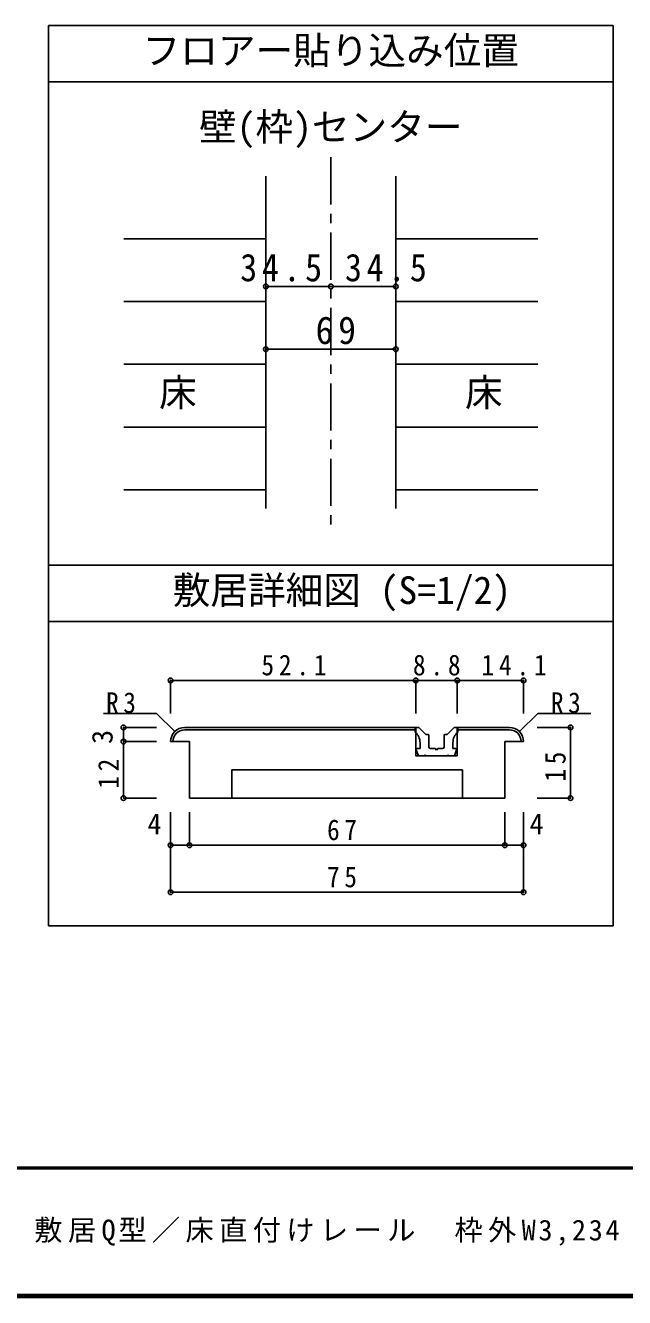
# Model space of a CAD drawing. Units: millimetres, scale not verified, with parts at other scales. Extents: x -973 to 977, y -718 to 696.
# Drawn here: x -414 to -96, y -701 to -26 of the extents above; entities that cross this region are included whole.
import ezdxf
from ezdxf.enums import TextEntityAlignment as Align

# ---------------------------------------------------------------- set-up
doc = ezdxf.new("R2010")
doc.units = ezdxf.units.MM
doc.header["$LTSCALE"] = 5
doc.header["$PDMODE"] = 32
doc.header["$PDSIZE"] = 2.5
doc.linetypes.add('CHAIN1', pattern=[8, 5, -1, 1, -1])
for name, color, linetype in [('0-1_通り芯', 4, 'CHAIN1'), ('0-3_仕上げ', 2, 'Continuous'), ('0-4_枠', 3, 'Continuous'), ('0-A_文字', 3, 'Continuous'), ('0-B_寸法', 7, 'Continuous'), ('1-4_枠', 3, 'Continuous'), ('1-7_金物', 7, 'Continuous'), ('1-B_寸法', 7, 'Continuous'), ('F-1_枠', 6, 'Continuous'), ('F-A_文字', 7, 'Continuous')]:
    doc.layers.add(name, color=color, linetype=linetype)
doc.styles.add('ＭＳ ゴシック', font='')
doc.styles.get('ＭＳ ゴシック').set_extended_font_data('MS Gothic')

msp = doc.modelspace()

# ---------------------------------------------------------------- linework, layer by layer
at = {"layer": '0-1_通り芯'}
msp.add_line((-251.786, -95.5), (-251.786, -292.007), dxfattribs=at)
at = {"layer": '0-3_仕上げ', "color": 4}
for p, q in [((-286.286, -138.801), (-361.786, -138.801)), ((-217.286, -138.801), (-141.786, -138.801)), ((-286.286, -172.103), (-361.786, -172.103)), ((-217.286, -172.103), (-141.786, -172.103)), ((-286.286, -205.404), (-361.786, -205.404)), ((-217.286, -205.404), (-141.786, -205.404)), ((-286.286, -238.706), (-361.786, -238.706)), ((-217.286, -238.706), (-141.786, -238.706)), ((-286.286, -272.007), (-361.786, -272.007)), ((-217.286, -272.007), (-141.786, -272.007))]:
    msp.add_line(p, q, dxfattribs=at)
at = {"layer": '0-4_枠'}
for p, q in [((-286.286, -105.5), (-286.286, -282.007)), ((-217.286, -105.5), (-217.286, -282.007))]:
    msp.add_line(p, q, dxfattribs=at)
at = {"layer": '0-A_文字'}
for p, q in [((-401.786, -25.5), (-401.786, -503.5)), ((-101.786, -25.5), (-401.786, -25.5)), ((-101.786, -25.5), (-101.786, -503.5)), ((-101.786, -55.5), (-401.786, -55.5)), ((-101.786, -312.007), (-401.786, -312.007)), ((-101.786, -342.007), (-401.786, -342.007)), ((-101.786, -503.5), (-401.786, -503.5))]:
    msp.add_line(p, q, dxfattribs=at)
at = {"layer": '0-B_寸法', "color": 4}
for p, q in [((-286.286, -164.062), (-251.786, -164.062)), ((-251.786, -164.062), (-217.286, -164.062)), ((-286.286, -197.363), (-217.286, -197.363))]:
    msp.add_line(p, q, dxfattribs=at)
at = {"layer": '0-B_寸法'}
for p in [(-286.286, -164.062), (-251.786, -164.062), (-217.286, -164.062), (-286.286, -197.363), (-217.286, -197.363)]:
    msp.add_point(p, dxfattribs=at)
at = {"layer": '1-4_枠'}
for p, q in [((-329.417, -398.188), (-206.667, -398.188)), ((-184.667, -398.188), (-184.667, -413.188)), ((-184.667, -398.188), (-156.917, -398.188)), ((-329.417, -399.438), (-206.667, -399.438)), ((-184.667, -399.438), (-156.917, -399.438)), ((-326.917, -405.688), (-336.917, -405.688)), ((-326.917, -435.688), (-326.917, -405.688)), ((-159.417, -405.688), (-149.417, -405.688)), ((-159.417, -435.688), (-159.417, -405.688)), ((-181.917, -435.688), (-181.917, -420.688)), ((-159.417, -435.688), (-326.917, -435.688))]:
    msp.add_line(p, q, dxfattribs=at)
for points in [[(-206.667, -398.188), (-206.667, -413.188), (-184.667, -413.188)], [(-304.417, -435.688), (-304.417, -420.688), (-181.917, -420.688)]]:
    msp.add_lwpolyline(points, dxfattribs=at)
for centre, radius, start, end in [((-329.417, -405.688), 7.5, 90, 180), ((-156.917, -405.688), 7.5, 0, 90), ((-329.417, -405.688), 6.25, 90, 180), ((-156.917, -405.688), 6.25, 0, 90)]:
    msp.add_arc(centre, radius, start, end, dxfattribs=at)
at = {"layer": '1-7_金物'}
for p, q in [((-206.917, -398.189), (-205.56, -398.189)), ((-206.917, -400.689), (-206.917, -398.189)), ((-201.512, -401.719), (-204.676, -398.555)), ((-200.981, -401.939), (-200.167, -401.939)), ((-199.667, -408.688), (-199.667, -402.439)), ((-191.667, -408.688), (-191.667, -402.439)), ((-190.353, -401.939), (-191.167, -401.939)), ((-189.822, -401.719), (-186.658, -398.555)), ((-205.167, -413.188), (-206.382, -410.123)), ((-204.417, -409.438), (-205.917, -409.438)), ((-204.417, -409.438), (-204.417, -406.279)), ((-195.667, -410.188), (-194.917, -409.438)), ((-194.917, -409.438), (-192.417, -409.438)), ((-186.917, -409.438), (-186.917, -406.279)), ((-186.917, -409.438), (-185.417, -409.438)), ((-186.167, -413.188), (-184.952, -410.123)), ((-202.417, -413.188), (-205.167, -413.188)), ((-202.417, -413.188), (-201.917, -412.688)), ((-201.917, -412.688), (-201.417, -413.188)), ((-189.917, -413.188), (-201.417, -413.188)), ((-189.417, -412.688), (-189.917, -413.188)), ((-188.917, -413.188), (-189.417, -412.688)), ((-188.917, -413.188), (-186.167, -413.188))]:
    msp.add_line(p, q, dxfattribs=at)
for points in [[(-184.417, -400.689), (-184.417, -398.189), (-185.774, -398.189)], [(-198.917, -409.438), (-196.417, -409.438), (-195.667, -410.188)]]:
    msp.add_lwpolyline(points, dxfattribs=at)
for centre, radius, start, end in [((-205.56, -399.439), 1.25, 45, 90), ((-185.774, -399.439), 1.25, 90, 135), ((-211.917, -406.279), 7.5, 0, 48.19), ((-200.981, -401.189), 0.75, 225, 270), ((-200.167, -402.439), 0.5, 0, 90), ((-191.167, -402.439), 0.5, 90, 180), ((-190.353, -401.189), 0.75, 270, 315), ((-179.417, -406.279), 7.5, 131.81, 180), ((-205.917, -409.938), 0.5, 90, 201.616), ((-198.917, -408.688), 0.75, 180, 270), ((-192.417, -408.688), 0.75, 270, 0), ((-185.417, -409.938), 0.5, 338.384, 90)]:
    msp.add_arc(centre, radius, start, end, dxfattribs=at)
at = {"layer": '1-B_寸法', "color": 4}
for p, q in [((-336.917, -373.188), (-206.667, -373.188)), ((-336.917, -373.188), (-336.917, -390.688)), ((-206.667, -373.188), (-206.667, -390.688)), ((-206.667, -373.188), (-184.667, -373.188)), ((-184.667, -373.188), (-184.667, -390.688)), ((-184.667, -373.188), (-149.417, -373.188)), ((-149.417, -373.188), (-149.417, -390.688)), ((-151.613, -400.385), (-141.917, -390.688)), ((-141.917, -390.688), (-113.676, -390.688)), ((-361.917, -398.188), (-344.417, -398.188)), ((-124.417, -398.188), (-142.13, -398.188)), ((-124.417, -398.188), (-124.417, -435.688)), ((-361.917, -405.688), (-344.417, -405.688)), ((-124.417, -435.688), (-142.13, -435.688)), ((-336.917, -460.688), (-336.917, -443.188)), ((-326.917, -460.688), (-326.917, -443.188)), ((-159.417, -460.688), (-159.417, -443.188)), ((-149.417, -460.688), (-149.417, -443.188)), ((-336.917, -460.688), (-149.417, -460.688)), ((-336.917, -485.688), (-336.917, -460.688)), ((-149.417, -485.688), (-149.417, -460.688)), ((-336.917, -485.688), (-149.417, -485.688))]:
    msp.add_line(p, q, dxfattribs=at)
for points in [[(-334.72, -400.385), (-344.417, -390.688), (-372.454, -390.688)], [(-361.917, -398.188), (-361.917, -435.688), (-344.417, -435.688)]]:
    msp.add_lwpolyline(points, dxfattribs=at)
at = {"layer": '1-B_寸法'}
for p in [(-336.917, -373.188), (-206.667, -373.188), (-184.667, -373.188), (-149.417, -373.188), (-361.917, -398.188), (-124.417, -398.188), (-361.917, -405.688), (-361.917, -435.688), (-124.417, -435.688), (-336.917, -460.688), (-326.917, -460.688), (-159.417, -460.688), (-149.417, -460.688), (-336.917, -485.688), (-149.417, -485.688)]:
    msp.add_point(p, dxfattribs=at)
at = {"layer": 'F-1_枠'}
for p, q in [((976.653, -631.667), (-973.347, -631.667)), ((976.653, -632.5), (-973.347, -632.5)), ((976.653, -699.167), (-973.347, -699.167)), ((976.653, -700), (-973.347, -700)), ((976.653, -700.833), (-973.347, -700.833))]:
    msp.add_line(p, q, dxfattribs=at)

# ---------------------------------------------------------------- texts
at = {"layer": '0-A_文字', "color": 7, "style": 'ＭＳ ゴシック'}
for s, p in [('フロアー貼り込み位置', (-351.786, -50.5)), ('壁(枠)センター', (-321.786, -91.091)), ('床', (-343.036, -232.055)), ('床', (-180.536, -232.055)), ('敷居詳細図 (S=1/2)', (-335.795, -337.007))]:
    msp.add_text(s, height=14.66, dxfattribs=at).set_placement(p, align=Align.BOTTOM_LEFT)
at = {"layer": '0-B_寸法', "char_height": 14.66, "attachment_point": 7, "style": 'ＭＳ ゴシック'}
for s, insert in [('\\T1.28;\\W0.9;34.5', (-299.904, -161.562)), ('\\T1.28;\\W0.9;34.5', (-244.267, -161.562)), ('\\T1.27;\\W0.95;69', (-259.911, -194.863))]:
    msp.add_mtext(s, dxfattribs=dict(at, insert=insert))
at = {"layer": '1-B_寸法', "style": 'ＭＳ ゴシック'}
msp.add_text('3', height=11, rotation=90, dxfattribs=at).set_placement((-364.417, -406.938), align=Align.BOTTOM_LEFT)
for p in [(-349.204, -458.188), (-146.229, -458.188)]:
    msp.add_text('4', height=11, dxfattribs=at).set_placement(p, align=Align.BOTTOM_LEFT)
at = {"layer": '1-B_寸法', "char_height": 11, "attachment_point": 7, "style": 'ＭＳ ゴシック'}
for s, insert in [('\\T1.38;\\W0.9;52.1', (-288.667, -370.688)), ('\\T1.38;\\W0.9;8.8', (-208.167, -370.688)), ('\\T1.38;\\W0.9;14.1', (-171.762, -370.688)), ('\\T1.36;\\W0.9;R3', (-371.204, -390.688)), ('\\T1.36;\\W0.9;R3', (-134.926, -390.688)), ('\\T1.36;\\W0.9;67', (-253.792, -458.188)), ('\\T1.36;\\W0.9;75', (-253.792, -483.188))]:
    msp.add_mtext(s, dxfattribs=dict(at, insert=insert))
at = {"layer": '1-B_寸法', "char_height": 11, "attachment_point": 7, "rotation": 90, "style": 'ＭＳ ゴシック'}
for s, insert in [('\\T1.36;\\W0.9;15', (-126.917, -426.938)), ('\\T1.36;\\W0.9;12', (-364.417, -430.688))]:
    msp.add_mtext(s, dxfattribs=dict(at, insert=insert))
at = {"layer": 'F-A_文字', "insert": (-846.68, -673.333), "char_height": 11, "attachment_point": 7, "style": 'ＭＳ ゴシック'}
msp.add_mtext('\\T1.19;ドレタス\u3000引き分け戸\u3000レールタイプ\u3000固定枠170巾\u3000敷居Q型／床直付けレール\u3000枠外W3,234', dxfattribs=at)

doc.saveas('drawing.dxf')
